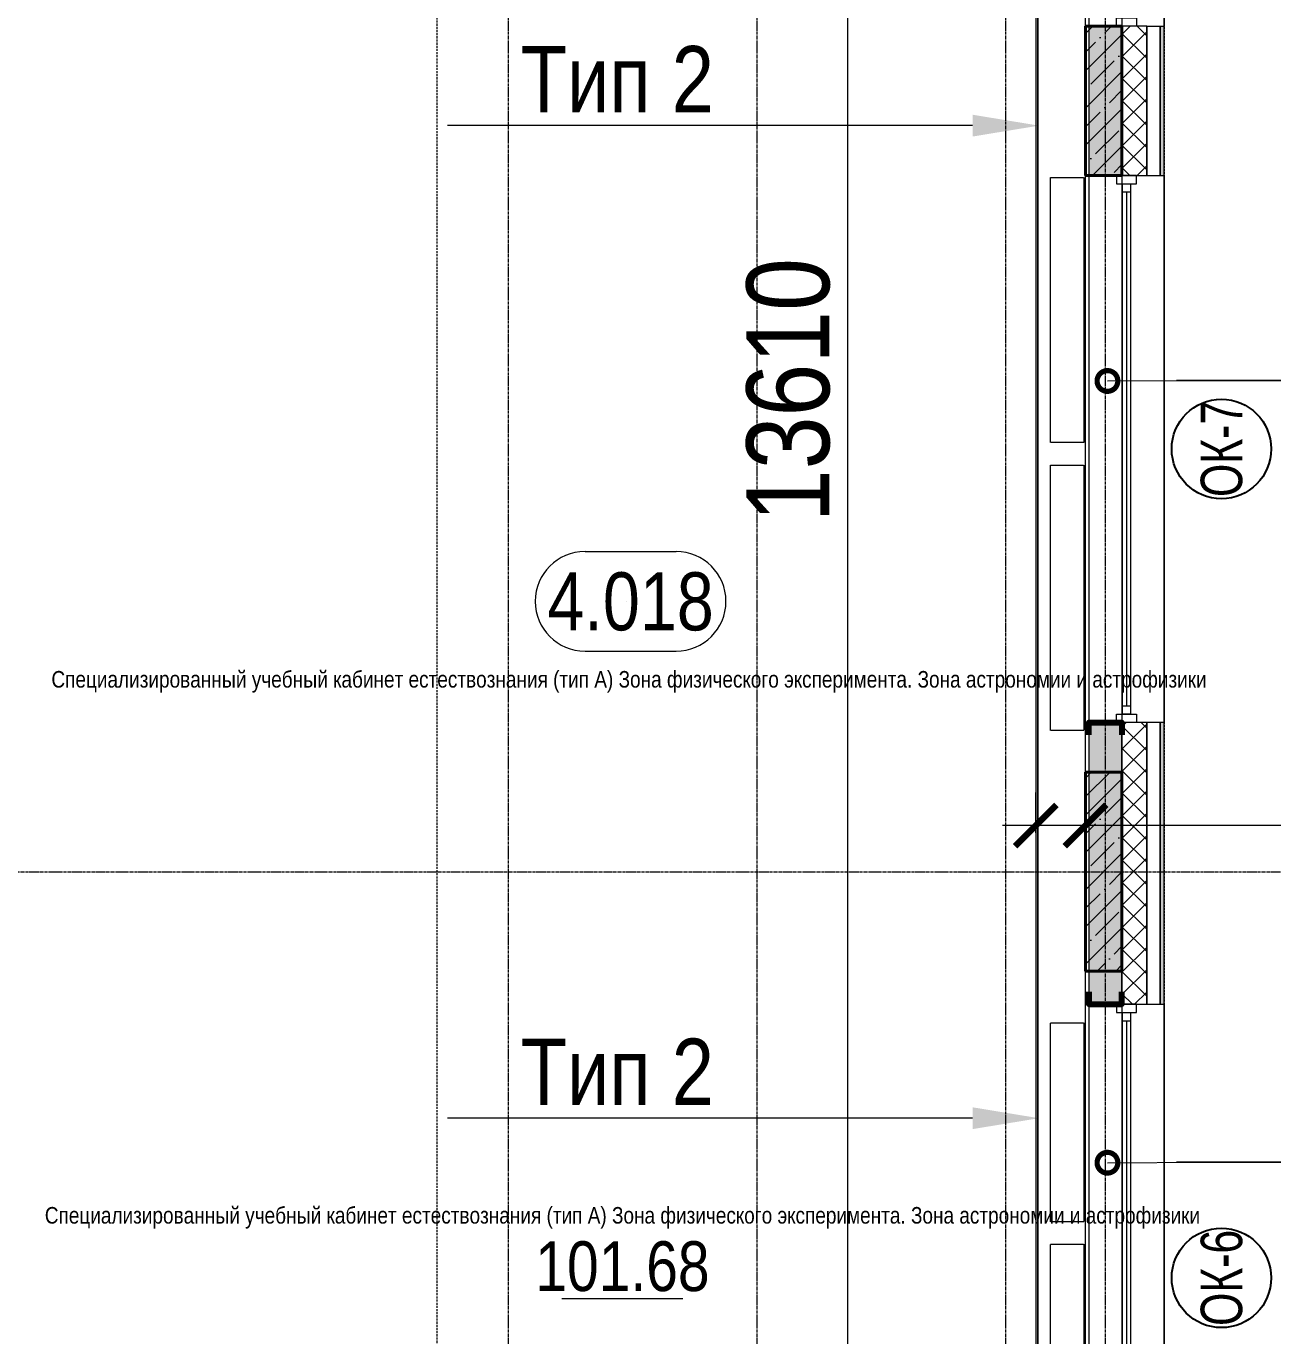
# Model space of a CAD drawing. Header units: millimetres. Extents: x -231292 to 573618, y -153144 to 564035.
# Drawn here: x 109620 to 117139, y 389802 to 397702 of the extents above; entities that cross this region are included whole.
import ezdxf
from ezdxf import colors
from ezdxf.entities.mleader import LeaderData, LeaderLine
from ezdxf.enums import TextEntityAlignment as Align
from ezdxf.math import Vec2, Vec3

# ---------------------------------------------------------------- set-up
doc = ezdxf.new("R2010")
doc.units = ezdxf.units.MM
for name, pattern in [('CENTER2', [28.575, 19.05, -3.175, 3.175, -3.175]), ('DASHED', [19.05, 12.7, -6.35]), ('HIDDEN2', [4.7625, 3.175, -1.5875])]:
    doc.linetypes.add(name, pattern=pattern)
doc.layers.get('0').update_dxf_attribs({"color": 250})
doc.layers.get('Defpoints').update_dxf_attribs({"color": 250})
for name, color, linetype, lineweight in [('A-AREA', 250, 'Continuous', 15), ('A-Wall_Материал_Газоблок_Контур', 250, 'Continuous', 0), ('АР_Area', 250, 'Continuous', 5), ('АР_Колонны', 250, 'Continuous', 35), ('АР_Окна', 250, 'Continuous', 5), ('АР_Окна марка', 250, 'Continuous', 9), ('АР_Отопительные приборы', 250, 'HIDDEN2', 0), ('АР_площадь пом', 250, 'Continuous', 5), ('АР_Размеры обшивки', 250, 'Continuous', 5), ('АР_Разрезы марка', 250, 'Continuous', 13), ('АР_Стены ЖБ', 250, 'Continuous', 35), ('АР_Стены ПЕНОблок', 250, 'Continuous', 20), ('АР_Тонкая', 250, 'Continuous', 5), ('АР_Утеплитель', 250, 'Continuous', 0), ('АР_Штриховка', 250, 'Continuous', 0), ('Зашивка радиаторов тип 2 (файерборд 2 слоя_керамогранит)', 250, 'Continuous', 0), ('КМ_Фахверки', 250, 'Continuous', 80), ('Марка окна', 250, 'Continuous', 0), ('Размеры зашивки ГКЛ', 250, 'Continuous', 0), ('РД_Оси_100', 250, 'Continuous', 0)]:
    doc.layers.add(name, color=color, linetype=linetype, lineweight=lineweight)
doc.layers.add('АР_Делит', color=250, linetype='Continuous', lineweight=0, plot=False)
doc.styles.add('Arial_09', font='ARIALN.TTF', dxfattribs={"width": 0.9})
doc.styles.add('Isocpeur3', font='isocpeur.ttf')
doc.styles.add('style1', font='ARIALN.TTF')
doc.dimstyles.new('Dim200_ареал', dxfattribs={"dimscale": 100, "dimtxt": 5, "dimasz": 2.5, "dimexe": 2, "dimexo": 2, "dimgap": 1, "dimtad": 1, "dimzin": 12, "dimdsep": 46, "dimtxsty": 'style1', "dimblk": 'ARCHTICK', "dimcen": 3, "dimdle": 2, "dimclrd": 256, "dimclre": 256, "dimaunit": 1, "dimadec": 0, "dimazin": 3, "dimtfac": 1, "dimtmove": 1, "dimatfit": 3, "dimldrblk": 'OPEN30', "dimfxl": 5, "dimfxlon": 1, "dimtolj": 1, "dimtzin": 0, "dimlwd": 9, "dimlwe": 9, "dimarcsym": 0})
pattern_1 = [(45, (50428.77, 366201.75), (-112.2532, 112.2532), []), (45, (50541.02, 366201.75), (-112.2532, 112.2532), [198.4375, -39.6875, 0, -39.6875])]

# ---------------------------------------------------------------- blocks, each defined once
blk = doc.blocks.new('_DotSmall')
at = {"color": 0, "linetype": 'ByBlock', "const_width": 0.5}
blk.add_lwpolyline([(-0.0625, 0, 1), (0.0625, 0, 1)], format="xyb", close=True, dxfattribs=at)
blk = doc.blocks.new('Ф_пеноблок 200')
at = {"layer": 'КМ_Фахверки'}
blk.add_lwpolyline([(0, -75), (0, 0), (200, 0), (200, -75)], dxfattribs=at)
blk = doc.blocks.new('СОШ_2200_АР_ОСИ_М100_28.05.24')
at = {"layer": 'АР_Делит', "color": 5, "linetype": 'DASHED'}
blk.add_lwpolyline([(114955, 135155), (114955, -355), (93595.036, -355), (93595.036, 13855), (94145, 13855), (94145, 68320), (66055, 68320), (66055, 13857.73), (83455, 13857.73), (83455, -355), (45245, -355), (45245, 13145), (44695, 13145), (44695, 26755), (45245, 26755), (45245, 68320), (20455, 68320), (20455, 26755), (27955, 26755), (27955, 13145), (-355, 13145), (-355, 100855), (37145, 100855), (37145, 129155)], dxfattribs=at)
at = {"layer": 'РД_Оси_100', "linetype": 'CENTER2'}
for p, q in [((63600, -6155), (63600, 139938.679)), ((65100, -6155), (65100, 139938.679)), ((62100, -6155), (62100, 73302.739)), ((43327.994, 26400), (71363.995, 26400))]:
    blk.add_line(p, q, dxfattribs=at)
blk.add_lwpolyline([(65700, -6155), (65700, 139938.679)], dxfattribs=at)
blk = doc.blocks.new('Bottom_L_1600')
at = {"layer": 'АР_Отопительные приборы'}
blk.add_lwpolyline([(800, -100), (-800, -100), (-800, 100), (800, 100)], close=True, dxfattribs=at)
blk = doc.blocks.new('Bottom_L_1200')
at = {"layer": 'АР_Отопительные приборы'}
blk.add_lwpolyline([(600, -100), (-600, -100), (-600, 100), (600, 100)], close=True, dxfattribs=at)
blk = doc.blocks.new('_ArchTick')
at = {"color": 0, "linetype": 'ByBlock', "const_width": 0.15}
blk.add_lwpolyline([(-0.5, -0.5), (0.5, 0.5)], dxfattribs=at)
blk = doc.blocks.new('*D1024')
at = {"layer": 'Defpoints', "color": 0, "transparency": 16777216}
for p in [(115708.8, 392880.2), (115708.8, 392635.2), (116008.8, 392635.2)]:
    blk.add_point(p, dxfattribs=at)
at = {"layer": 'АР_Размеры обшивки', "lineweight": 9, "transparency": 16777216}
for p, q in [((115708.8, 392835.2), (115708.8, 393080.2)), ((116008.8, 392835.2), (116008.8, 393080.2)), ((116208.8, 392880.2), (115508.8, 392880.2)), ((118259.8, 392880.2), (116008.8, 392880.2))]:
    blk.add_line(p, q, dxfattribs=at)
at = {"layer": 'АР_Размеры обшивки', "lineweight": 9, "transparency": 16777216, "xscale": 250, "yscale": 250, "zscale": 250, "rotation": 180}
blk.add_blockref('_ArchTick', (115708.8, 392880.2), dxfattribs=at)
at = {"layer": 'АР_Размеры обшивки', "lineweight": 9, "transparency": 16777216, "xscale": 250, "yscale": 250, "zscale": 250}
blk.add_blockref('_ArchTick', (116008.8, 392880.2), dxfattribs=at)
at = {"layer": 'АР_Размеры обшивки', "color": 0, "transparency": 16777216, "insert": (117707.8, 393235.5), "char_height": 500, "attachment_point": 5, "style": 'style1'}
blk.add_mtext('\\A1;300', dxfattribs=at)
blk = doc.blocks.new('_Open30')
at = {"color": 0, "linetype": 'ByBlock', "lineweight": -2}
for p, q in [((-1, 0.268), (0, 0)), ((0, 0), (-1, -0.268)), ((0, 0), (-1, 0))]:
    blk.add_line(p, q, dxfattribs=at)
blk = doc.blocks.new('*D1025')
at = {"layer": 'Defpoints', "color": 0, "transparency": 16777216}
for p in [(114901.8, 402311.8), (114572.8, 388701.8), (114914.3, 388701.8)]:
    blk.add_point(p, dxfattribs=at)
at = {"layer": 'АР_Размеры обшивки', "lineweight": 9, "transparency": 16777216}
for p, q in [((114572.8, 402511.8), (114572.8, 388501.8)), ((114701.8, 402311.8), (114372.8, 402311.8)), ((114714.3, 388701.8), (114372.8, 388701.8))]:
    blk.add_line(p, q, dxfattribs=at)
at = {"layer": 'АР_Размеры обшивки', "lineweight": 9, "transparency": 16777216, "xscale": 250, "yscale": 250, "zscale": 250}
for p, rotation in [((114572.8, 402311.8), 90), ((114572.8, 388701.8), 270)]:
    blk.add_blockref('_ArchTick', p, dxfattribs=dict(at, rotation=rotation))
at = {"layer": 'АР_Размеры обшивки', "color": 0, "transparency": 16777216, "insert": (114217.5, 395506.8), "char_height": 500, "attachment_point": 5, "rotation": 90, "style": 'style1'}
blk.add_mtext('\\A1;13610', dxfattribs=at)
blk = doc.blocks.new('MOK-МаркаПом_овал_ареал')
for p, q in [((-2.75, 3), (2.75, 3)), ((-2.75, -3), (2.75, -3))]:
    blk.add_line(p, q)
for centre, radius, start, end in [((-2.75, 0), 3, 90, 270), ((2.75, 0), 3, 270, 90), ((-3.75, 0), 3.5, 0, 0.00095)]:
    blk.add_arc(centre, radius, start, end)
at = {"color": 0, "style": 'style1'}
blk.add_attdef('АР-ПОМЕЩЕНИЕ:НОМЕР', text='', height=3.5, dxfattribs=at).set_placement((0, 0), align=Align.MIDDLE)
at = {"layer": 'Defpoints', "color": 2, "style": 'style1'}
blk.add_attdef('АР-ПОМЕЩЕНИЕ:НАИМЕНОВАНИЕ', text='', height=1, dxfattribs=at).set_placement((-0.094, -4.814), align=Align.MIDDLE)
blk = doc.blocks.new('MOK-МаркаПомещения1')
at = {"layer": 'A-AREA', "color": 0}
blk.add_line((-3.651, -1.944), (3.649, -1.944), dxfattribs=at)
at = {"layer": 'A-AREA', "color": 0, "style": 'style1'}
blk.add_attdef('АР-ПОМЕЩЕНИЕ:ПЛОЩАДЬ', text='', height=3, dxfattribs=at).set_placement((0, 0), align=Align.MIDDLE)
at = {"layer": 'Defpoints', "style": 'style1', "flags": 8}
blk.add_attdef('АР-ПОМЕЩЕНИЕ:НАИМЕНОВАНИЕ', text='', height=1, dxfattribs=at).set_placement((0, 2.956), align=Align.MIDDLE)
blk = doc.blocks.new('МОК-Наименование')
at = {"layer": 'Defpoints'}
blk.add_circle((0, 0), 3, dxfattribs=at)
at = {"color": 0, "linetype": 'ByBlock', "lineweight": -2, "style": 'Isocpeur3', "width": 0.8, "flags": 4}
blk.add_attdef('АР-ОКНО:НАИМЕНОВАНИЕ', text='', height=2.5, dxfattribs=at).set_placement((0, 0), align=Align.MIDDLE)

msp = doc.modelspace()

# ---------------------------------------------------------------- hatches: boundary and pattern name
at = {"layer": 'АР_Штриховка', "linetype": 'Continuous', "lineweight": 5}
h = msp.add_hatch(dxfattribs=at)
h.set_pattern_fill('ANSI35', color=256, scale=25, style=0)
h.set_pattern_definition(pattern_1)
h.paths.add_polyline_path([(116008.768, 396801.753), (116228.768, 396801.753), (116228.768, 397701.753), (116008.768, 397701.753)], flags=0)
h = msp.add_hatch(dxfattribs=at)
h.set_pattern_fill('ANSI35', color=256, scale=25, style=0)
h.set_pattern_definition(pattern_1)
h.paths.add_polyline_path([(116008.768, 392001.753), (116228.768, 392001.753), (116228.768, 393201.753), (116008.768, 393201.753)], flags=0)

# ---------------------------------------------------------------- linework, layer by layer
at = {"layer": 'A-Wall_Материал_Газоблок_Контур', "linetype": 'Continuous', "lineweight": 0}
for p, q in [((116028.768, 398901.753), (116028.768, 397701.753)), ((116483.768, 397701.753), (116483.768, 398901.753))]:
    msp.add_line(p, q, dxfattribs=at)
at = {"layer": 'АР_Колонны', "linetype": 'HIDDEN2', "lineweight": 25}
for p, q in [((116008.768, 397701.753), (116228.768, 397701.753)), ((116008.768, 396801.753), (116008.768, 397701.753)), ((116228.768, 397701.753), (116228.768, 396801.753)), ((116228.768, 396801.753), (116008.768, 396801.753)), ((116008.768, 393201.753), (116228.768, 393201.753)), ((116008.768, 392001.753), (116008.768, 393201.753)), ((116228.768, 393201.753), (116228.768, 392001.753)), ((116228.768, 392001.753), (116008.768, 392001.753))]:
    msp.add_line(p, q, dxfattribs=at)
at = {"layer": 'АР_Колонны', "linetype": 'Continuous', "lineweight": 35}
for p, q in [((116228.768, 397701.753), (116008.768, 397701.753)), ((116008.768, 397701.753), (116008.768, 396801.753)), ((116228.768, 396801.753), (116228.768, 397701.753)), ((116008.768, 396801.753), (116228.768, 396801.753)), ((116228.768, 393201.753), (116008.768, 393201.753)), ((116008.768, 393201.753), (116008.768, 392001.753)), ((116228.768, 392001.753), (116228.768, 393201.753)), ((116008.768, 392001.753), (116228.768, 392001.753))]:
    msp.add_line(p, q, dxfattribs=at)
at = {"layer": 'АР_Окна', "linetype": 'Continuous', "lineweight": 5}
for p, q in [((116028.768, 398901.753), (116028.768, 397701.753)), ((116483.768, 398901.753), (116483.768, 397701.753)), ((116231.268, 396701.753), (116281.268, 396701.753)), ((116231.268, 393601.753), (116281.268, 393601.753)), ((116231.268, 391701.753), (116281.268, 391701.753))]:
    msp.add_line(p, q, dxfattribs=at)
for points in [[(116316.268, 397751.753), (116316.268, 397701.753), (116196.268, 397701.753), (116196.268, 397751.753)], [(116316.268, 396751.753), (116316.268, 396801.753), (116196.268, 396801.753), (116196.268, 396751.753)], [(116316.268, 393551.753), (116316.268, 393501.753), (116196.268, 393501.753), (116196.268, 393551.753)], [(116316.268, 391751.753), (116316.268, 391801.753), (116196.268, 391801.753), (116196.268, 391751.753)]]:
    msp.add_lwpolyline(points, close=True, dxfattribs=at)
at = {"layer": 'АР_Разрезы марка', "linetype": 'DASHED', "lineweight": 0}
msp.add_lwpolyline([(112099.088, 365567.169), (112099.088, 432660.251), (113493.88, 432660.251), (113493.88, 469802.739), (106086.235, 469802.739), (106086.235, 500019.555)], dxfattribs=at)
at = {"layer": 'АР_Стены ЖБ', "linetype": 'Continuous', "lineweight": 40}
for p, q in [((116228.768, 397701.753), (116008.768, 397701.753)), ((116008.768, 397701.753), (116008.768, 396801.753)), ((116228.768, 396801.753), (116228.768, 397701.753)), ((116008.768, 396801.753), (116228.768, 396801.753)), ((116228.768, 393201.753), (116008.768, 393201.753)), ((116008.768, 393201.753), (116008.768, 392001.753)), ((116228.768, 392001.753), (116228.768, 393201.753)), ((116008.768, 392001.753), (116228.768, 392001.753))]:
    msp.add_line(p, q, dxfattribs=at)
at = {"layer": 'АР_Стены ПЕНОблок', "linetype": 'Continuous', "lineweight": 20}
for p, q in [((116228.768, 397701.753), (116028.768, 397701.753)), ((116028.768, 397701.753), (116028.768, 396801.753)), ((116228.768, 396801.753), (116228.768, 397701.753)), ((116028.768, 396801.753), (116228.768, 396801.753)), ((116228.768, 393501.753), (116028.768, 393501.753)), ((116028.768, 393501.753), (116028.768, 391801.753)), ((116228.768, 391801.753), (116228.768, 393501.753)), ((116028.768, 391801.753), (116228.768, 391801.753))]:
    msp.add_line(p, q, dxfattribs=at)
at = {"layer": 'АР_Тонкая', "linetype": 'Continuous', "lineweight": 5}
for p, q in [((116378.768, 397701.753), (116483.768, 397701.753)), ((116378.768, 397701.753), (116378.768, 396801.753)), ((116458.768, 396801.753), (116458.768, 397701.753)), ((116458.768, 397701.753), (116458.768, 396801.753)), ((116483.768, 396801.753), (116483.768, 397701.753)), ((116378.768, 396801.753), (116458.768, 396801.753)), ((116458.768, 396801.753), (116483.768, 396801.753)), ((116458.768, 393501.753), (116378.768, 393501.753)), ((116378.768, 393501.753), (116378.768, 391801.753)), ((116458.768, 391801.753), (116458.768, 393501.753)), ((116483.768, 393501.753), (116458.768, 393501.753)), ((116458.768, 393501.753), (116458.768, 391801.753)), ((116483.768, 391801.753), (116483.768, 393501.753)), ((116378.768, 391801.753), (116483.768, 391801.753))]:
    msp.add_line(p, q, dxfattribs=at)
at = {"layer": 'АР_Утеплитель', "linetype": 'Continuous', "lineweight": 0}
for p, q in [((116378.768, 397701.753), (116228.768, 397701.753)), ((116228.768, 397701.753), (116228.768, 396801.753)), ((116378.768, 396801.753), (116378.768, 397701.753)), ((116228.768, 396801.753), (116378.768, 396801.753)), ((116378.768, 393501.753), (116228.768, 393501.753)), ((116228.768, 393501.753), (116228.768, 391801.753)), ((116378.768, 391801.753), (116378.768, 393501.753)), ((116228.768, 391801.753), (116378.768, 391801.753))]:
    msp.add_line(p, q, dxfattribs=at)
at = {"layer": 'Зашивка радиаторов тип 2 (файерборд 2 слоя_керамогранит)', "linetype": 'Continuous', "lineweight": 0}
for p, q in [((115708.767, 402311.753), (115708.768, 388701.753)), ((115721.267, 402311.753), (115721.268, 388701.753)), ((115721.268, 388701.753), (115721.267, 402311.753)), ((116008.768, 388701.753), (116008.767, 402311.753))]:
    msp.add_line(p, q, dxfattribs=at)

# ---------------------------------------------------------------- block references
at = {"layer": 'АР_Area', "linetype": 'Continuous', "lineweight": 5, "xscale": 100, "yscale": 100, "zscale": 100}
msp.add_blockref('MOK-МаркаПом_овал_ареал', (113265.362, 394232.521), dxfattribs=at).add_auto_attribs({'АР-ПОМЕЩЕНИЕ:НОМЕР': '4.018', 'АР-ПОМЕЩЕНИЕ:НАИМЕНОВАНИЕ': 'Специализированный учебный кабинет естествознания (тип А) Зона физического эксперимента. Зона астрономии и астрофизики'})
at = {"layer": 'АР_Отопительные приборы', "rotation": 89.99999999999999}
for name, p in [('Bottom_L_1600', (115898.768, 395989.649)), ('Bottom_L_1600', (115898.768, 394254.396)), ('Bottom_L_1200', (115898.768, 391089.649)), ('Bottom_L_1200', (115898.768, 389754.396))]:
    msp.add_blockref(name, p, dxfattribs=at)
at = {"layer": 'КМ_Фахверки'}
msp.add_blockref('Ф_пеноблок 200', (116028.768, 393501.753), dxfattribs=at)
msp.add_blockref('Ф_пеноблок 200', (116028.768, 393501.753), dxfattribs=at)
at = {"layer": 'КМ_Фахверки', "xscale": -1, "rotation": 180}
msp.add_blockref('Ф_пеноблок 200', (116028.768, 391801.753), dxfattribs=at)
msp.add_blockref('Ф_пеноблок 200', (116028.768, 391801.753), dxfattribs=at)

# ---------------------------------------------------------------- dimensions: what is measured, and where the dimension line sits
at = {"layer": 'АР_Размеры обшивки'}
dim = msp.add_linear_dim(base=(114572.766, 388701.752), p1=(114901.766, 402311.752), p2=(114914.268, 388701.752), angle=90, dimstyle='Dim200_ареал', override={"dimdec": 0}, dxfattribs=at)
dim.commit()
dim.dimension.update_dxf_attribs({"geometry": '*D1025', "text_midpoint": (114217.48, 395506.752)})
dim = msp.add_linear_dim(base=(115708.766, 392880.215), p1=(116008.766, 392635.215), p2=(115708.766, 392635.215), dimstyle='Dim200_ареал', override={"dimdec": 0}, dxfattribs=at)
dim.commit()
dim.dimension.update_dxf_attribs({"geometry": '*D1024', "text_midpoint": (117707.768, 393188.215), "dimtype": 160})

# ---------------------------------------------------------------- leaders
at = {"layer": 'Марка окна', "lineweight": 0, "ltscale": 20}
ml = msp.add_multileader_mtext('Standard', dxfattribs=at)
ml.set_content('+16.200\\P+13.500', color=256, style='style1')
ml.set_leader_properties(color=256, linetype='ByLayer', lineweight=-1)
ml.set_arrow_properties(name='DOTSMALL')
ml.build(insert=Vec2(0, 0))
ml.multileader.update_dxf_attribs({"text_left_attachment_type": 6, "text_right_attachment_type": 6, "dogleg_length": 200, "arrow_head_size": 250})
ctx = ml.context
ctx.base_point, ctx.char_height, ctx.arrow_head_size, ctx.landing_gap_size, ctx.plane_origin = Vec3(117801.023, 395564.388), 250, 250, 0, Vec3(118195.999, 394879.861)
ctx.left_attachment, ctx.right_attachment = 6, 6
notes = []
notes.append((ctx, [(1, (1, 1, 0), (116739.418, 395564.388), (1, 0), 1061.605, [(0, [(116141.303, 395561.718)], 0, [])])]))
ctx.mtext.insert, ctx.mtext.line_spacing_factor, ctx.mtext.flow_direction = Vec3(117801.023, 395864.388), 0.96, 5
ctx.mtext.has_bg_fill, ctx.mtext.bg_color, ctx.mtext.bg_scale_factor, ctx.mtext.bg_transparency, ctx.mtext.use_window_bg_color = 1, -1027028792, 1.5, 0, 1
ml = msp.add_multileader_mtext('Standard', dxfattribs=at)
ml.set_content('+16.200\\P+13.500', color=256, style='style1')
ml.set_leader_properties(color=256, linetype='ByLayer', lineweight=-1)
ml.set_arrow_properties(name='DOTSMALL')
ml.build(insert=Vec2(0, 0))
ml.multileader.update_dxf_attribs({"text_left_attachment_type": 6, "text_right_attachment_type": 6, "dogleg_length": 200, "arrow_head_size": 250})
ctx = ml.context
ctx.base_point, ctx.char_height, ctx.arrow_head_size, ctx.landing_gap_size, ctx.plane_origin = Vec3(117801.023, 390849.062), 250, 250, 0, Vec3(118195.999, 390164.535)
ctx.left_attachment, ctx.right_attachment = 6, 6
notes.append((ctx, [(1, (1, 1, 0), (116739.418, 390849.062), (1, 0), 1061.605, [(0, [(116141.303, 390846.392)], 0, [])])]))
ctx.mtext.insert, ctx.mtext.line_spacing_factor, ctx.mtext.flow_direction = Vec3(117801.023, 391149.062), 0.96, 5
ctx.mtext.has_bg_fill, ctx.mtext.bg_color, ctx.mtext.bg_scale_factor, ctx.mtext.bg_transparency, ctx.mtext.use_window_bg_color = 1, -1027028792, 1.5, 0, 1
at = {"layer": 'Размеры зашивки ГКЛ'}
ml = msp.add_multileader_mtext('Standard', dxfattribs=at)
ml.set_content('\\pxsm1;Тип 2 ', color=(0, 0, 138), style='style1')
ml.set_leader_properties(color=256, linetype='ByLayer', lineweight=9)
ml.build(insert=Vec2(0, 0))
ml.multileader.update_dxf_attribs({"has_dogleg": 0, "text_left_attachment_type": 6, "text_right_attachment_type": 6, "text_bottom_attachment_type": 10, "dogleg_length": 25, "arrow_head_size": 400})
ctx = ml.context
ctx.base_point, ctx.char_height, ctx.arrow_head_size, ctx.landing_gap_size, ctx.plane_origin = Vec3(112551.468, 397101.941), 400, 400, 50, Vec3(106299.184, 404072.506)
ctx.left_attachment, ctx.right_attachment, ctx.top_attachment = 6, 6, 10
notes.append((ctx, [(1, (1, 1, 0), (113807.437, 397101.941), (-1, 0), 25, [(1, [(115728.059, 397101.941)], 0, [])])]))
ctx.mtext.insert, ctx.mtext.width, ctx.mtext.defined_height, ctx.mtext.line_spacing_factor, ctx.mtext.flow_direction = Vec3(112601.468, 397581.941), 1668.44707, 600, 0.3, 5
ml = msp.add_multileader_mtext('Standard', dxfattribs=at)
ml.set_content('\\pxsm1;Тип 2 ', color=(0, 0, 138), style='style1')
ml.set_leader_properties(color=256, linetype='ByLayer', lineweight=9)
ml.build(insert=Vec2(0, 0))
ml.multileader.update_dxf_attribs({"has_dogleg": 0, "text_left_attachment_type": 6, "text_right_attachment_type": 6, "text_bottom_attachment_type": 10, "dogleg_length": 25, "arrow_head_size": 400})
ctx = ml.context
ctx.base_point, ctx.char_height, ctx.arrow_head_size, ctx.landing_gap_size, ctx.plane_origin = Vec3(112551.468, 391114.802), 400, 400, 50, Vec3(106299.184, 398085.367)
ctx.left_attachment, ctx.right_attachment, ctx.top_attachment = 6, 6, 10
notes.append((ctx, [(1, (1, 1, 0), (113807.437, 391114.802), (-1, 0), 25, [(1, [(115728.059, 391114.802)], 0, [])])]))
ctx.mtext.insert, ctx.mtext.width, ctx.mtext.defined_height, ctx.mtext.line_spacing_factor, ctx.mtext.flow_direction = Vec3(112601.468, 391594.802), 1668.44707, 600, 0.3, 5
for ctx, leaders in notes:
    for number, flags, end, landing, length, lines in leaders:
        leader = LeaderData()
        leader.index, (leader.has_last_leader_line, leader.has_dogleg_vector, leader.attachment_direction) = number, flags
        leader.last_leader_point, leader.dogleg_vector, leader.dogleg_length = Vec3(end), Vec3(landing), length
        for number, points, colour, breaks in lines:
            line = LeaderLine()
            line.index, line.vertices, line.color, line.breaks = number, Vec3.list(points), colors.encode_raw_color(colour), breaks
            leader.lines.append(line)
        ctx.leaders.append(leader)

# ---------------------------------------------------------------- next in the draw order: hatches: boundary and pattern name
at = {"layer": 'АР_Штриховка', "linetype": 'Continuous', "lineweight": 0}
h = msp.add_hatch(dxfattribs=at)
h.set_pattern_fill('AR-CONC', color=256, angle=-360, style=0)
h.set_pattern_definition([(50, (50428.77, 366201.75), (182.18467, -15.93909), [19.05, -209.55]), (355, (50428.77, 366201.75), (-35.24342, 191.05685), [15.24, -167.6406]), (100.45144, (50443.95, 366200.42), (146.94125, 175.11775), [16.19, -178.09024]), (46.1842, (50428.77, 366252.55), (271.07904, -42.04233), [28.575, -314.325]), (96.63556, (50451.36, 366249.05), (237.4041, 247.4261), [24.285, -267.1356]), (351.18415, (50428.77, 366252.55), (237.4041, 247.4261), [22.86, -251.4597]), (21, (50454.17, 366239.85), (151.6144, -102.2652), [19.05, -209.55]), (326, (50454.17, 366239.85), (61.80203, 184.18797), [15.24, -167.64]), (71.45144, (50466.8, 366231.33), (213.41642, 81.92277), [16.19, -178.08994]), (37.5, (50428.77, 366201.75), (3.088603, 84.55504), [0, -165.608, 0, -170.18, 0, -168.275]), (7.5, (50428.77, 366201.75), (66.81966, 100.180575), [0, -97.028, 0, -161.798, 0, -64.135]), (327.5, (50372.126, 366201.75), (135.590595, -5.728744), [0, -63.5, 0, -198.12, 0, -262.89]), (317.5, (50346.73, 366201.75), (148.12918, 25.42649), [0, -82.55, 0, -131.572, 0, -186.69])])
h.paths.add_polyline_path([(116228.768, 434776.752), (116028.768, 434776.752), (116028.768, 433701.752), (116228.768, 433701.752)], flags=0)
h.paths.add_polyline_path([(116228.768, 432201.752), (116028.768, 432201.752), (116028.768, 431301.752), (116228.768, 431301.752)], flags=0)
h.paths.add_polyline_path([(116228.768, 428001.752), (116028.768, 428001.752), (116028.768, 427101.752), (116228.768, 427101.752)], flags=0)
h.paths.add_polyline_path([(116228.768, 425901.752), (116028.768, 425901.752), (116028.768, 425001.752), (116228.768, 425001.752)], flags=0)
h.paths.add_polyline_path([(116228.768, 421701.752), (116028.768, 421701.752), (116028.768, 419901.752), (116228.768, 419901.752)], flags=0)
h.paths.add_polyline_path([(116228.768, 416601.752), (116028.768, 416601.752), (116028.768, 415701.752), (116228.768, 415701.752)], flags=0)
h.paths.add_polyline_path([(116228.768, 414501.752), (116028.768, 414501.752), (116028.768, 413601.752), (116228.768, 413601.752)], flags=0)
h.paths.add_polyline_path([(116228.768, 412401.752), (116028.768, 412401.752), (116028.768, 410301.752), (116228.768, 410301.752)], flags=0)
h.paths.add_polyline_path([(116228.768, 409101.752), (116028.768, 409101.752), (116028.768, 408201.753), (116228.768, 408201.753)], flags=0)
h.paths.add_polyline_path([(116228.768, 407001.753), (116028.768, 407001.753), (116028.768, 406101.753), (116228.768, 406101.753)], flags=0)
h.paths.add_polyline_path([(116228.768, 402801.753), (116028.768, 402801.753), (116028.768, 401001.753), (116228.768, 401001.753)], flags=0)
h.paths.add_polyline_path([(116228.768, 399801.753), (116028.768, 399801.753), (116028.768, 398901.753), (116228.768, 398901.753)], flags=0)
h.paths.add_polyline_path([(116228.768, 397701.753), (116028.768, 397701.753), (116028.768, 396801.753), (116228.768, 396801.753)], flags=0)
h.paths.add_polyline_path([(116228.768, 393501.753), (116028.768, 393501.753), (116028.768, 391801.753), (116228.768, 391801.753)], flags=0)
h.paths.add_polyline_path([(116228.768, 389101.753), (116028.768, 389101.753), (116028.768, 387601.753), (116228.768, 387601.753)], flags=0)
h.paths.add_polyline_path([(116228.768, 386401.753), (116028.768, 386401.753), (116028.768, 385501.753), (116228.768, 385501.753)], flags=0)
h = msp.add_hatch(dxfattribs=at)
h.set_pattern_fill('ANSI37', color=256, scale=30, angle=-360, style=0)
h.set_pattern_definition([(45, (50428.77, 366201.75), (-67.35192, 67.35192), []), (135, (50428.77, 366201.75), (-67.35192, -67.35192), [])])
h.paths.add_polyline_path([(116378.768, 434626.752), (116228.768, 434776.752), (116228.768, 433701.752), (116378.768, 433701.752)], flags=0)
h.paths.add_polyline_path([(116378.768, 432201.752), (116228.768, 432201.752), (116228.768, 431301.752), (116378.768, 431301.752)], flags=0)
h.paths.add_polyline_path([(116378.768, 428001.752), (116228.768, 428001.752), (116228.768, 427101.752), (116378.768, 427101.752)], flags=0)
h.paths.add_polyline_path([(116378.768, 425901.752), (116228.768, 425901.752), (116228.768, 425001.752), (116378.768, 425001.752)], flags=0)
h.paths.add_polyline_path([(116378.768, 421701.752), (116228.768, 421701.752), (116228.768, 419901.752), (116378.768, 419901.752)], flags=0)
h.paths.add_polyline_path([(116378.768, 416601.752), (116228.768, 416601.752), (116228.768, 415701.752), (116378.768, 415701.752)], flags=0)
h.paths.add_polyline_path([(116378.768, 414501.752), (116228.768, 414501.752), (116228.768, 413601.752), (116378.768, 413601.752)], flags=0)
h.paths.add_polyline_path([(116378.768, 412401.752), (116228.768, 412401.752), (116228.768, 410301.752), (116378.768, 410301.752)], flags=0)
h.paths.add_polyline_path([(116378.768, 409101.752), (116228.768, 409101.752), (116228.768, 408201.753), (116378.768, 408201.753)], flags=0)
h.paths.add_polyline_path([(116378.768, 407001.753), (116228.768, 407001.753), (116228.768, 406101.753), (116378.768, 406101.753)], flags=0)
h.paths.add_polyline_path([(116378.768, 402801.753), (116228.768, 402801.753), (116228.768, 401001.753), (116378.768, 401001.753)], flags=0)
h.paths.add_polyline_path([(116378.768, 399801.753), (116228.768, 399801.753), (116228.768, 398901.753), (116378.768, 398901.753)], flags=0)
h.paths.add_polyline_path([(116378.768, 397701.753), (116228.768, 397701.753), (116228.768, 396801.753), (116378.768, 396801.753)], flags=0)
h.paths.add_polyline_path([(116378.768, 393501.753), (116228.768, 393501.753), (116228.768, 391801.753), (116378.768, 391801.753)], flags=0)
h.paths.add_polyline_path([(116378.768, 389101.753), (116228.768, 389101.753), (116228.768, 387601.753), (116378.768, 387601.753)], flags=0)
h.paths.add_polyline_path([(116378.768, 386401.753), (116228.768, 386401.753), (116228.768, 385501.753), (116378.768, 385501.753)], flags=0)
h = msp.add_hatch(dxfattribs=at)
h.set_pattern_fill('_U', color=256, angle=-360, style=0, pattern_type=0)
h.set_pattern_definition([(360, (50428.7677, 366201.7525), (-2e-16, 1), [])])
h.paths.add_polyline_path([(116483.768, 434521.752), (116458.768, 434546.752), (116458.768, 433701.752), (116483.768, 433701.752)], flags=0)
h.paths.add_polyline_path([(116483.768, 432201.752), (116458.768, 432201.752), (116458.768, 431301.752), (116483.768, 431301.752)], flags=0)
h.paths.add_polyline_path([(116483.768, 428001.752), (116458.768, 428001.752), (116458.768, 427101.752), (116483.768, 427101.752)], flags=0)
h.paths.add_polyline_path([(116483.768, 425901.752), (116458.768, 425901.752), (116458.768, 425001.752), (116483.768, 425001.752)], flags=0)
h.paths.add_polyline_path([(116483.768, 421701.752), (116458.768, 421701.752), (116458.768, 419901.752), (116483.768, 419901.752)], flags=0)
h.paths.add_polyline_path([(116483.768, 416601.752), (116458.768, 416601.752), (116458.768, 415701.752), (116483.768, 415701.752)], flags=0)
h.paths.add_polyline_path([(116483.768, 414501.752), (116458.768, 414501.752), (116458.768, 413601.752), (116483.768, 413601.752)], flags=0)
h.paths.add_polyline_path([(116483.768, 412401.752), (116458.768, 412401.752), (116458.768, 410301.752), (116483.768, 410301.752)], flags=0)
h.paths.add_polyline_path([(116483.768, 409101.752), (116458.768, 409101.752), (116458.768, 408201.753), (116483.768, 408201.753)], flags=0)
h.paths.add_polyline_path([(116483.768, 407001.753), (116458.768, 407001.753), (116458.768, 406101.753), (116483.768, 406101.753)], flags=0)
h.paths.add_polyline_path([(116483.768, 402801.753), (116458.768, 402801.753), (116458.768, 401001.753), (116483.768, 401001.753)], flags=0)
h.paths.add_polyline_path([(116483.768, 399801.753), (116458.768, 399801.753), (116458.768, 398901.753), (116483.768, 398901.753)], flags=0)
h.paths.add_polyline_path([(116483.768, 397701.753), (116458.768, 397701.753), (116458.768, 396801.753), (116483.768, 396801.753)], flags=0)
h.paths.add_polyline_path([(116483.768, 393501.753), (116458.768, 393501.753), (116458.768, 391801.753), (116483.768, 391801.753)], flags=0)
h.paths.add_polyline_path([(116483.768, 389101.753), (116458.768, 389101.753), (116458.768, 387601.753), (116483.768, 387601.753)], flags=0)
h.paths.add_polyline_path([(116483.768, 386401.753), (116458.768, 386401.753), (116458.768, 385501.753), (116483.768, 385501.753)], flags=0)

# ---------------------------------------------------------------- next in the draw order: linework, layer by layer
at = {"layer": 'A-Wall_Материал_Газоблок_Контур', "linetype": 'Continuous', "lineweight": 0}
for p, q in [((116028.768, 396801.753), (116028.768, 393501.753)), ((116483.768, 393501.753), (116483.768, 396801.753)), ((116028.768, 391801.753), (116028.768, 389101.753)), ((116483.768, 389101.753), (116483.768, 391801.753))]:
    msp.add_line(p, q, dxfattribs=at)
at = {"layer": 'АР_Окна', "linetype": 'Continuous', "lineweight": 5}
for p, q in [((116028.768, 396801.753), (116028.768, 393501.753)), ((116483.768, 396801.753), (116483.768, 393501.753)), ((116256.268, 396701.753), (116256.268, 393601.753)), ((116028.768, 391801.753), (116028.768, 389101.753)), ((116483.768, 391801.753), (116483.768, 389101.753)), ((116256.268, 391701.753), (116256.268, 389201.753))]:
    msp.add_line(p, q, dxfattribs=at)
for points in [[(116231.268, 396751.753), (116281.268, 396751.753), (116281.268, 393551.753), (116231.268, 393551.753)], [(116231.268, 391751.753), (116281.268, 391751.753), (116281.268, 389151.753), (116231.268, 389151.753)]]:
    msp.add_lwpolyline(points, close=True, dxfattribs=at)
at = {"layer": 'КМ_Фахверки', "lineweight": 5}
msp.add_lwpolyline([(144828.768, 434776.753), (116228.768, 434776.752), (116228.768, 379801.753), (144828.768, 379801.753), (144828.768, 434776.753)], dxfattribs=at)

# ---------------------------------------------------------------- next in the draw order: block references
at = {"layer": 'АР_Окна марка', "linetype": 'Continuous', "lineweight": 9}
ref = msp.add_blockref('МОК-Наименование', (116828.768, 395151.753), dxfattribs=dict(at, xscale=100, yscale=100, zscale=100, rotation=90))
ref.add_attrib('АР-ОКНО:НАИМЕНОВАНИЕ', 'ОК-7', dxfattribs={"layer": '0', "color": 0, "linetype": 'ByBlock', "lineweight": -2, "height": 250, "rotation": 90, "style": 'Arial_09', "width": 0.9}).set_placement((116828.768, 395151.753), align=Align.MIDDLE)
ref = msp.add_blockref('МОК-Наименование', (116828.768, 390151.753), dxfattribs=dict(at, xscale=100, yscale=100, zscale=100, rotation=90))
ref.add_attrib('АР-ОКНО:НАИМЕНОВАНИЕ', 'ОК-6', dxfattribs={"layer": '0', "color": 0, "linetype": 'ByBlock', "lineweight": -2, "height": 250, "rotation": 90, "style": 'Arial_09', "width": 0.9}).set_placement((116828.768, 390151.753), align=Align.MIDDLE)
at = {"layer": 'АР_площадь пом', "linetype": 'Continuous', "lineweight": 5}
ref = msp.add_blockref('MOK-МаркаПомещения1', (113216.237, 390222.368), dxfattribs=dict(at, xscale=100, yscale=100, zscale=100))
ref.add_attrib('АР-ПОМЕЩЕНИЕ:НАИМЕНОВАНИЕ', 'Специализированный учебный кабинет естествознания (тип А) Зона физического эксперимента. Зона астрономии и астрофизики', dxfattribs={"layer": 'Defpoints', "height": 100, "style": 'style1'}).set_placement((113216.237, 390517.93), align=Align.MIDDLE)
ref.add_attrib('АР-ПОМЕЩЕНИЕ:ПЛОЩАДЬ', '101.68', dxfattribs={"layer": 'A-AREA', "color": 0, "height": 300, "style": 'style1'}).set_placement((113216.237, 390222.368), align=Align.MIDDLE)
at = {"layer": 'РД_Оси_100'}
msp.add_blockref('СОШ_2200_АР_ОСИ_М100_28.05.24', (50428.768, 366201.753), dxfattribs=at)

doc.saveas('drawing.dxf')
